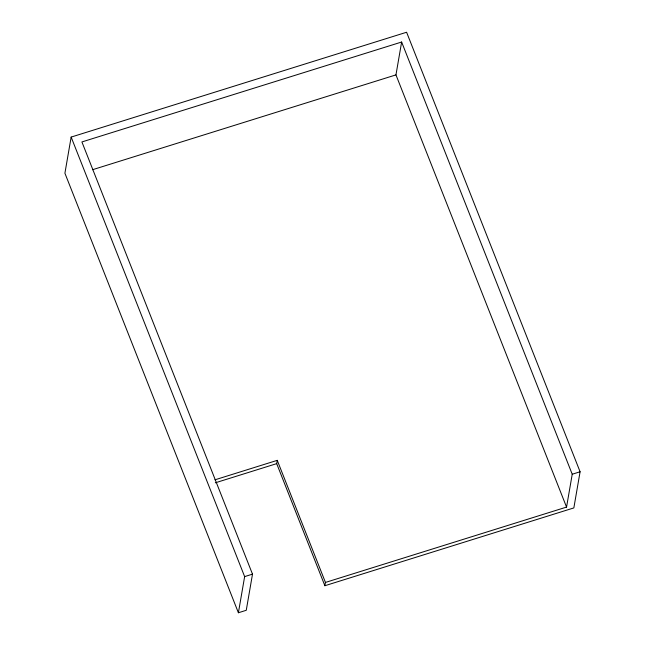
<?xml version="1.0" encoding="UTF-8"?>
<svg xmlns="http://www.w3.org/2000/svg" width="645" height="645" viewBox="0 0 645 645"><rect width="100%" height="100%" fill="white"/><g stroke="black" fill="none" stroke-linecap="round" stroke-linejoin="round"><path stroke-width="0.97" d="M71.152 137.079L64.911 173.223L238.4 612.75L246.261 610.291L252.501 574.147L81.907 141.948L401.633 42.03L572.228 474.236L566.552 507.091L325.451 582.435L324.878 585.725L573.848 507.921L580.089 471.777L406.6 32.25L71.152 137.079L244.64 576.606L238.4 612.75M324.878 585.725L276.689 463.634L277.253 460.345L214.938 479.824M566.552 507.091L395.957 74.893L401.633 42.03M92.549 169.708L395.957 74.893M215.325 482.807L276.689 463.634M244.64 576.606L252.501 574.147M572.228 474.236L580.089 471.777M277.253 460.345L325.451 582.435"/></g></svg>
